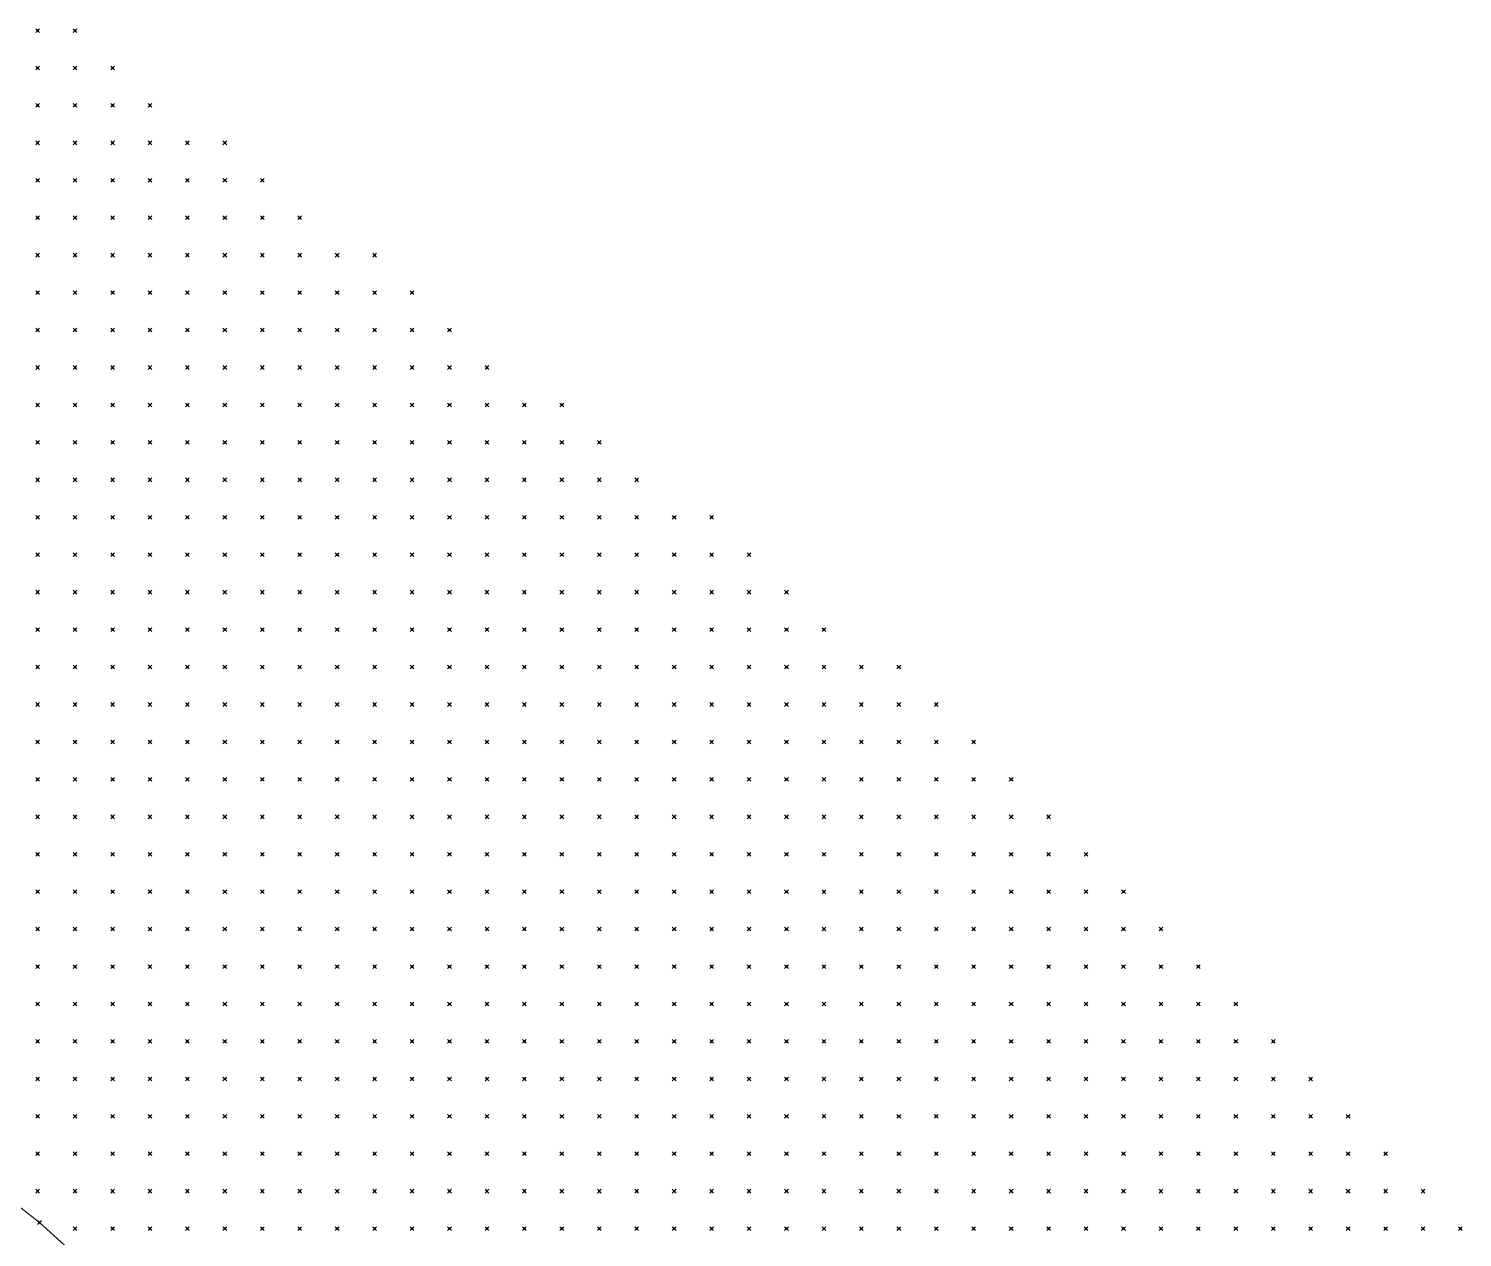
# Model space of a CAD drawing. Header units: metres. Extents: x 441556 to 446409, y 432338 to 461058.
# Drawn here: x 444064.8 to 444179.7, y 446802.6 to 446899.4 of the extents above; entities that cross this region are included whole.
import ezdxf

# ---------------------------------------------------------------- set-up
doc = ezdxf.new("R2010")
doc.units = ezdxf.units.M
doc.header["$MEASUREMENT"] = 0
doc.header["$PDMODE"] = 35
doc.header["$PDSIZE"] = 0.15
for name, color, linetype, lineweight in [('DTM-BRE-RevN_GRP_DRUM PAMANT', 2, 'Continuous', 0), ('DTM-NOK-RevN_LIDAR_co_lidar', 91, 'Continuous', 0), ('DTM-NOK-RevN_RTK', 32, 'Continuous', 0)]:
    doc.layers.add(name, color=color, linetype=linetype, lineweight=lineweight)

msp = doc.modelspace()

# ---------------------------------------------------------------- linework, layer by layer
at = {"layer": 'DTM-BRE-RevN_GRP_DRUM PAMANT'}
for p, q in [((444053.909, 446812.934, 360.001), (444065.696, 446803.777, 361.316)), ((444065.696, 446803.777, 361.316), (444076.777, 446793.792, 361.856))]:
    msp.add_line(p, q, dxfattribs=at)
at = {"layer": 'DTM-NOK-RevN_LIDAR_co_lidar'}
for p in [(444065.548, 446899.264, 419.215), (444068.547, 446899.264, 420.753), (444065.548, 446896.265, 416.919), (444068.547, 446896.265, 418.56), (444071.547, 446896.265, 420.352), (444065.548, 446893.266, 414.757), (444068.547, 446893.266, 416.641), (444071.547, 446893.266, 418.53), (444074.546, 446893.266, 420.441), (444065.548, 446890.266, 413.076), (444068.547, 446890.266, 414.827), (444071.547, 446890.266, 416.736), (444074.546, 446890.266, 418.766), (444077.545, 446890.266, 420.585), (444080.545, 446890.266, 422.454), (444065.548, 446887.267, 411.342), (444068.547, 446887.267, 413.353), (444071.547, 446887.267, 415.411), (444074.546, 446887.267, 417.307), (444077.545, 446887.267, 419.019), (444080.545, 446887.267, 420.762), (444083.544, 446887.267, 422.842), (444065.548, 446884.268, 409.982), (444068.547, 446884.268, 412.145), (444071.547, 446884.268, 414.171), (444074.546, 446884.268, 415.948), (444077.545, 446884.268, 417.776), (444080.545, 446884.268, 419.623), (444083.544, 446884.268, 421.583), (444086.543, 446884.268, 423.467), (444065.548, 446881.268, 408.433), (444068.547, 446881.268, 410.681), (444071.547, 446881.268, 412.829), (444074.546, 446881.268, 414.535), (444077.545, 446881.268, 415.894), (444080.545, 446881.268, 417.494), (444083.544, 446881.268, 419.682), (444086.543, 446881.268, 421.092), (444089.543, 446881.268, 422.182), (444092.542, 446881.268, 422.792), (444065.548, 446878.269, 407.283), (444068.547, 446878.269, 409.224), (444071.547, 446878.269, 410.781), (444074.546, 446878.269, 411.837), (444077.545, 446878.269, 412.853), (444080.545, 446878.269, 414.604), (444083.544, 446878.269, 416.626), (444086.543, 446878.269, 418.321), (444089.543, 446878.269, 419.069), (444092.542, 446878.269, 420.241), (444095.541, 446878.269, 423.158), (444065.548, 446875.27, 405.69), (444068.547, 446875.27, 406.771), (444071.547, 446875.27, 407.71), (444074.546, 446875.27, 408.786), (444077.545, 446875.27, 410.239), (444080.545, 446875.27, 411.886), (444083.544, 446875.27, 413.542), (444086.543, 446875.27, 414.957), (444089.543, 446875.27, 416.522), (444092.542, 446875.27, 418.596), (444095.541, 446875.27, 419.763), (444098.541, 446875.27, 419.933), (444065.548, 446872.27, 403.767), (444068.547, 446872.27, 404.298), (444071.547, 446872.27, 405.198), (444074.546, 446872.27, 406.431), (444077.545, 446872.27, 407.91), (444080.545, 446872.27, 409.458), (444083.544, 446872.27, 411.246), (444086.543, 446872.27, 412.891), (444089.543, 446872.27, 414.081), (444092.542, 446872.27, 415.434), (444095.541, 446872.27, 416.606), (444098.541, 446872.27, 417.233), (444101.54, 446872.27, 416.158), (444065.548, 446869.271, 401.151), (444068.547, 446869.271, 401.685), (444071.547, 446869.271, 402.844), (444074.546, 446869.271, 404.176), (444077.545, 446869.271, 405.841), (444080.545, 446869.271, 407.855), (444083.544, 446869.271, 409.851), (444086.543, 446869.271, 411.332), (444089.543, 446869.271, 412.342), (444092.542, 446869.271, 412.984), (444095.541, 446869.271, 413.956), (444098.541, 446869.271, 413.423), (444101.54, 446869.271, 413.357), (444104.54, 446869.271, 416.05), (444107.539, 446869.271, 419.51), (444065.548, 446866.272, 398.38), (444068.547, 446866.272, 399.483), (444071.547, 446866.272, 400.856), (444074.546, 446866.272, 402.278), (444077.545, 446866.272, 403.83), (444080.545, 446866.272, 405.486), (444083.544, 446866.272, 407.298), (444086.543, 446866.272, 409.368), (444089.543, 446866.272, 410.162), (444092.542, 446866.272, 410.262), (444095.541, 446866.272, 411.504), (444098.541, 446866.272, 409.833), (444101.54, 446866.272, 411.29), (444104.54, 446866.272, 414.6), (444107.539, 446866.272, 417.928), (444110.538, 446866.272, 420.7), (444065.548, 446863.272, 396.203), (444068.547, 446863.272, 397.638), (444071.547, 446863.272, 399.073), (444074.546, 446863.272, 400.442), (444077.545, 446863.272, 401.812), (444080.545, 446863.272, 403.196), (444083.544, 446863.272, 404.609), (444086.543, 446863.272, 406.474), (444089.543, 446863.272, 407.48), (444092.542, 446863.272, 407.6), (444095.541, 446863.272, 407.814), (444098.541, 446863.272, 407.034), (444101.54, 446863.272, 409.307), (444104.54, 446863.272, 412.496), (444107.539, 446863.272, 416.232), (444110.538, 446863.272, 418.918), (444113.538, 446863.272, 421.334), (444065.548, 446860.273, 394.303), (444068.547, 446860.273, 395.878), (444071.547, 446860.273, 397.267), (444074.546, 446860.273, 398.496), (444077.545, 446860.273, 399.77), (444080.545, 446860.273, 401.106), (444083.544, 446860.273, 402.044), (444086.543, 446860.273, 403.546), (444089.543, 446860.273, 404.92), (444092.542, 446860.273, 405.109), (444095.541, 446860.273, 404.746), (444098.541, 446860.273, 405.176), (444101.54, 446860.273, 407.323), (444104.54, 446860.273, 410.218), (444107.539, 446860.273, 413.689), (444110.538, 446860.273, 417.138), (444113.538, 446860.273, 419.58), (444116.537, 446860.273, 421.998), (444119.536, 446860.273, 424.41), (444065.548, 446857.273, 392.557), (444068.547, 446857.273, 394.168), (444071.547, 446857.273, 395.602), (444074.546, 446857.273, 396.629), (444077.545, 446857.273, 397.81), (444080.545, 446857.273, 399.135), (444083.544, 446857.273, 399.756), (444086.543, 446857.273, 400.896), (444089.543, 446857.273, 402.417), (444092.542, 446857.273, 402.806), (444095.541, 446857.273, 402.493), (444098.541, 446857.273, 403.335), (444101.54, 446857.273, 405.096), (444104.54, 446857.273, 408.021), (444107.539, 446857.273, 410.93), (444110.538, 446857.273, 414.553), (444113.538, 446857.273, 417.734), (444116.537, 446857.273, 420.231), (444119.536, 446857.273, 422.565), (444122.536, 446857.273, 424.969), (444065.548, 446854.274, 391.307), (444068.547, 446854.274, 392.807), (444071.547, 446854.274, 394.093), (444074.546, 446854.274, 394.976), (444077.545, 446854.274, 395.989), (444080.545, 446854.274, 397.157), (444083.544, 446854.274, 397.862), (444086.543, 446854.274, 398.847), (444089.543, 446854.274, 400.011), (444092.542, 446854.274, 400.441), (444095.541, 446854.274, 400.103), (444098.541, 446854.274, 401.729), (444101.54, 446854.274, 403.645), (444104.54, 446854.274, 406.439), (444107.539, 446854.274, 409.265), (444110.538, 446854.274, 412.196), (444113.538, 446854.274, 415.926), (444116.537, 446854.274, 418.572), (444119.536, 446854.274, 420.816), (444122.536, 446854.274, 423.138), (444125.535, 446854.274, 425.51), (444065.548, 446851.275, 390.558), (444068.547, 446851.275, 391.916), (444071.547, 446851.275, 392.767), (444074.546, 446851.275, 393.491), (444077.545, 446851.275, 394.263), (444080.545, 446851.275, 395.185), (444083.544, 446851.275, 396.018), (444086.543, 446851.275, 396.896), (444089.543, 446851.275, 397.434), (444092.542, 446851.275, 397.777), (444095.541, 446851.275, 398.032), (444098.541, 446851.275, 400.458), (444101.54, 446851.275, 402.742), (444104.54, 446851.275, 405.496), (444107.539, 446851.275, 408.303), (444110.538, 446851.275, 410.819), (444113.538, 446851.275, 414.212), (444116.537, 446851.275, 416.91), (444119.536, 446851.275, 419.136), (444122.536, 446851.275, 421.371), (444125.535, 446851.275, 423.667), (444128.534, 446851.275, 426.284), (444065.548, 446848.275, 389.468), (444068.547, 446848.275, 390.836), (444071.547, 446848.275, 391.527), (444074.546, 446848.275, 391.984), (444077.545, 446848.275, 392.575), (444080.545, 446848.275, 393.291), (444083.544, 446848.275, 394.054), (444086.543, 446848.275, 394.537), (444089.543, 446848.275, 394.567), (444092.542, 446848.275, 395.251), (444095.541, 446848.275, 396.49), (444098.541, 446848.275, 398.769), (444101.54, 446848.275, 401.373), (444104.54, 446848.275, 404.267), (444107.539, 446848.275, 407.115), (444110.538, 446848.275, 409.337), (444113.538, 446848.275, 412.514), (444116.537, 446848.275, 415.204), (444119.536, 446848.275, 417.409), (444122.536, 446848.275, 419.547), (444125.535, 446848.275, 421.876), (444128.534, 446848.275, 424.709), (444131.534, 446848.275, 427.477), (444134.533, 446848.275, 429.707), (444065.548, 446845.276, 387.953), (444068.547, 446845.276, 389.478), (444071.547, 446845.276, 390.303), (444074.546, 446845.276, 390.48), (444077.545, 446845.276, 390.849), (444080.545, 446845.276, 391.259), (444083.544, 446845.276, 391.9), (444086.543, 446845.276, 392.233), (444089.543, 446845.276, 392.047), (444092.542, 446845.276, 393.27), (444095.541, 446845.276, 395.227), (444098.541, 446845.276, 397.353), (444101.54, 446845.276, 399.862), (444104.54, 446845.276, 402.724), (444107.539, 446845.276, 405.909), (444110.538, 446845.276, 407.21), (444113.538, 446845.276, 410.175), (444116.537, 446845.276, 413.313), (444119.536, 446845.276, 415.611), (444122.536, 446845.276, 417.716), (444125.535, 446845.276, 420.192), (444128.534, 446845.276, 422.899), (444131.534, 446845.276, 425.58), (444134.533, 446845.276, 427.808), (444137.532, 446845.276, 429.768), (444065.548, 446842.277, 386.971), (444068.547, 446842.277, 388.571), (444071.547, 446842.277, 389.293), (444074.546, 446842.277, 389.158), (444077.545, 446842.277, 389.204), (444080.545, 446842.277, 389.205), (444083.544, 446842.277, 389.456), (444086.543, 446842.277, 389.864), (444089.543, 446842.277, 390.259), (444092.542, 446842.277, 391.92), (444095.541, 446842.277, 394.28), (444098.541, 446842.277, 396.767), (444101.54, 446842.277, 398.366), (444104.54, 446842.277, 401.047), (444107.539, 446842.277, 404.022), (444110.538, 446842.277, 404.645), (444113.538, 446842.277, 407.408), (444116.537, 446842.277, 411.131), (444119.536, 446842.277, 413.89), (444122.536, 446842.277, 416.173), (444125.535, 446842.277, 418.66), (444128.534, 446842.277, 421.144), (444131.534, 446842.277, 423.68), (444134.533, 446842.277, 425.985), (444137.532, 446842.277, 428.02), (444140.532, 446842.277, 430.326), (444065.548, 446839.277, 386.219), (444068.547, 446839.277, 387.728), (444071.547, 446839.277, 388.232), (444074.546, 446839.277, 387.879), (444077.545, 446839.277, 387.745), (444080.545, 446839.277, 387.333), (444083.544, 446839.277, 387.128), (444086.543, 446839.277, 387.717), (444089.543, 446839.277, 389.185), (444092.542, 446839.277, 391.031), (444095.541, 446839.277, 392.966), (444098.541, 446839.277, 395.579), (444101.54, 446839.277, 397.229), (444104.54, 446839.277, 398.912), (444107.539, 446839.277, 400.623), (444110.538, 446839.277, 402.244), (444113.538, 446839.277, 405.189), (444116.537, 446839.277, 408.715), (444119.536, 446839.277, 411.872), (444122.536, 446839.277, 414.328), (444125.535, 446839.277, 416.629), (444128.534, 446839.277, 419.096), (444131.534, 446839.277, 421.486), (444134.533, 446839.277, 424.093), (444137.532, 446839.277, 426.673), (444140.532, 446839.277, 429.043), (444143.531, 446839.277, 431.907), (444065.548, 446836.278, 385.596), (444068.547, 446836.278, 386.855), (444071.547, 446836.278, 387.108), (444074.546, 446836.278, 386.605), (444077.545, 446836.278, 385.857), (444080.545, 446836.278, 385.412), (444083.544, 446836.278, 385.339), (444086.543, 446836.278, 386.289), (444089.543, 446836.278, 388.066), (444092.542, 446836.278, 389.539), (444095.541, 446836.278, 391.382), (444098.541, 446836.278, 393.646), (444101.54, 446836.278, 395.657), (444104.54, 446836.278, 397.411), (444107.539, 446836.278, 398.796), (444110.538, 446836.278, 400.338), (444113.538, 446836.278, 402.616), (444116.537, 446836.278, 405.908), (444119.536, 446836.278, 408.623), (444122.536, 446836.278, 411.071), (444125.535, 446836.278, 413.396), (444128.534, 446836.278, 416.166), (444131.534, 446836.278, 418.524), (444134.533, 446836.278, 421.724), (444137.532, 446836.278, 425.365), (444140.532, 446836.278, 428.057), (444143.531, 446836.278, 431.038), (444146.53, 446836.278, 433.846), (444065.548, 446833.279, 384.179), (444068.547, 446833.279, 385.392), (444071.547, 446833.279, 385.532), (444074.546, 446833.279, 384.686), (444077.545, 446833.279, 383.564), (444080.545, 446833.279, 383.363), (444083.544, 446833.279, 383.723), (444086.543, 446833.279, 384.964), (444089.543, 446833.279, 386.507), (444092.542, 446833.279, 388.015), (444095.541, 446833.279, 389.992), (444098.541, 446833.279, 391.984), (444101.54, 446833.279, 393.809), (444104.54, 446833.279, 395.227), (444107.539, 446833.279, 397.223), (444110.538, 446833.279, 398.52), (444113.538, 446833.279, 399.992), (444116.537, 446833.279, 402.406), (444119.536, 446833.279, 404.724), (444122.536, 446833.279, 407.813), (444125.535, 446833.279, 410.823), (444128.534, 446833.279, 413.49), (444131.534, 446833.279, 415.898), (444134.533, 446833.279, 418.529), (444137.532, 446833.279, 422.651), (444140.532, 446833.279, 427.039), (444143.531, 446833.279, 429.872), (444146.53, 446833.279, 432.443), (444149.53, 446833.279, 434.423), (444065.548, 446830.279, 381.933), (444068.547, 446830.279, 383.079), (444071.547, 446830.279, 383.329), (444074.546, 446830.279, 382.63), (444077.545, 446830.279, 381.812), (444080.545, 446830.279, 381.556), (444083.544, 446830.279, 382.392), (444086.543, 446830.279, 383.763), (444089.543, 446830.279, 385.203), (444092.542, 446830.279, 386.833), (444095.541, 446830.279, 389.033), (444098.541, 446830.279, 390.755), (444101.54, 446830.279, 392.5), (444104.54, 446830.279, 393.8), (444107.539, 446830.279, 396.619), (444110.538, 446830.279, 397.44), (444113.538, 446830.279, 398.946), (444116.537, 446830.279, 401.625), (444119.536, 446830.279, 403.83), (444122.536, 446830.279, 406.117), (444125.535, 446830.279, 408.827), (444128.534, 446830.279, 411.621), (444131.534, 446830.279, 413.607), (444134.533, 446830.279, 416.169), (444137.532, 446830.279, 420.884), (444140.532, 446830.279, 425.549), (444143.531, 446830.279, 428.44), (444146.53, 446830.279, 430.891), (444149.53, 446830.279, 432.333), (444152.529, 446830.279, 433.644), (444065.548, 446827.28, 379.618), (444068.547, 446827.28, 380.505), (444071.547, 446827.28, 380.751), (444074.546, 446827.28, 380.354), (444077.545, 446827.28, 379.846), (444080.545, 446827.28, 380.147), (444083.544, 446827.28, 381.072), (444086.543, 446827.28, 382.545), (444089.543, 446827.28, 384.118), (444092.542, 446827.28, 385.535), (444095.541, 446827.28, 387.559), (444098.541, 446827.28, 389.399), (444101.54, 446827.28, 390.918), (444104.54, 446827.28, 393.933), (444107.539, 446827.28, 395.148), (444110.538, 446827.28, 396.43), (444113.538, 446827.28, 398.01), (444116.537, 446827.28, 400.352), (444119.536, 446827.28, 402.996), (444122.536, 446827.28, 405.176), (444125.535, 446827.28, 407.116), (444128.534, 446827.28, 409.202), (444131.534, 446827.28, 411.267), (444134.533, 446827.28, 414.378), (444137.532, 446827.28, 419.131), (444140.532, 446827.28, 423.471), (444143.531, 446827.28, 426.392), (444146.53, 446827.28, 428.917), (444149.53, 446827.28, 430.191), (444152.529, 446827.28, 431.142), (444155.528, 446827.28, 432.213), (444065.548, 446824.281, 377.284), (444068.547, 446824.281, 378.652), (444071.547, 446824.281, 378.731), (444074.546, 446824.281, 378.399), (444077.545, 446824.281, 378.252), (444080.545, 446824.281, 378.73), (444083.544, 446824.281, 379.593), (444086.543, 446824.281, 381.228), (444089.543, 446824.281, 382.872), (444092.542, 446824.281, 384.473), (444095.541, 446824.281, 386.247), (444098.541, 446824.281, 388.155), (444101.54, 446824.281, 390.269), (444104.54, 446824.281, 391.33), (444107.539, 446824.281, 393.621), (444110.538, 446824.281, 394.828), (444113.538, 446824.281, 396.786), (444116.537, 446824.281, 399.499), (444119.536, 446824.281, 402.243), (444122.536, 446824.281, 403.999), (444125.535, 446824.281, 405.692), (444128.534, 446824.281, 407.679), (444131.534, 446824.281, 409.538), (444134.533, 446824.281, 411.818), (444137.532, 446824.281, 416.089), (444140.532, 446824.281, 420.745), (444143.531, 446824.281, 423.727), (444146.53, 446824.281, 426.425), (444149.53, 446824.281, 427.633), (444152.529, 446824.281, 428.719), (444155.528, 446824.281, 429.783), (444158.528, 446824.281, 430.772), (444065.548, 446821.281, 375.821), (444068.547, 446821.281, 376.753), (444071.547, 446821.281, 376.947), (444074.546, 446821.281, 376.843), (444077.545, 446821.281, 376.815), (444080.545, 446821.281, 377.357), (444083.544, 446821.281, 378.53), (444086.543, 446821.281, 380.076), (444089.543, 446821.281, 381.765), (444092.542, 446821.281, 383.62), (444095.541, 446821.281, 385.49), (444098.541, 446821.281, 387.582), (444101.54, 446821.281, 389.735), (444104.54, 446821.281, 391.002), (444107.539, 446821.281, 392.088), (444110.538, 446821.281, 394.222), (444113.538, 446821.281, 396.41), (444116.537, 446821.281, 399.06), (444119.536, 446821.281, 401.351), (444122.536, 446821.281, 403.042), (444125.535, 446821.281, 404.702), (444128.534, 446821.281, 406.498), (444131.534, 446821.281, 408.251), (444134.533, 446821.281, 410.4), (444137.532, 446821.281, 414.311), (444140.532, 446821.281, 418.612), (444143.531, 446821.281, 421.224), (444146.53, 446821.281, 423.464), (444149.53, 446821.281, 424.887), (444152.529, 446821.281, 426.194), (444155.528, 446821.281, 427.25), (444158.528, 446821.281, 428.206), (444161.527, 446821.281, 429.181), (444065.548, 446818.282, 372.93), (444068.547, 446818.282, 374.423), (444071.547, 446818.282, 374.228), (444074.546, 446818.282, 373.904), (444077.545, 446818.282, 374.783), (444080.545, 446818.282, 376.495), (444083.544, 446818.282, 378.111), (444086.543, 446818.282, 379.628), (444089.543, 446818.282, 381.113), (444092.542, 446818.282, 383.067), (444095.541, 446818.282, 385.119), (444098.541, 446818.282, 387.639), (444101.54, 446818.282, 389.485), (444104.54, 446818.282, 390.523), (444107.539, 446818.282, 391.749), (444110.538, 446818.282, 393.751), (444113.538, 446818.282, 395.942), (444116.537, 446818.282, 398.427), (444119.536, 446818.282, 400.588), (444122.536, 446818.282, 401.861), (444125.535, 446818.282, 403.924), (444128.534, 446818.282, 405.762), (444131.534, 446818.282, 407.29), (444134.533, 446818.282, 409.372), (444137.532, 446818.282, 412.956), (444140.532, 446818.282, 416.717), (444143.531, 446818.282, 418.832), (444146.53, 446818.282, 420.914), (444149.53, 446818.282, 422.57), (444152.529, 446818.282, 423.823), (444155.528, 446818.282, 424.797), (444158.528, 446818.282, 425.587), (444161.527, 446818.282, 426.511), (444164.526, 446818.282, 428.034), (444065.548, 446815.283, 369.834), (444068.547, 446815.283, 371.225), (444071.547, 446815.283, 371.217), (444074.546, 446815.283, 371.933), (444077.545, 446815.283, 374.178), (444080.545, 446815.283, 376.152), (444083.544, 446815.283, 377.645), (444086.543, 446815.283, 379.416), (444089.543, 446815.283, 380.976), (444092.542, 446815.283, 382.787), (444095.541, 446815.283, 385.151), (444098.541, 446815.283, 387.22), (444101.54, 446815.283, 388.976), (444104.54, 446815.283, 390.372), (444107.539, 446815.283, 392.185), (444110.538, 446815.283, 393.609), (444113.538, 446815.283, 395.681), (444116.537, 446815.283, 397.761), (444119.536, 446815.283, 399.475), (444122.536, 446815.283, 401.122), (444125.535, 446815.283, 402.783), (444128.534, 446815.283, 404.423), (444131.534, 446815.283, 406.157), (444134.533, 446815.283, 408.466), (444137.532, 446815.283, 411.953), (444140.532, 446815.283, 415.272), (444143.531, 446815.283, 417.111), (444146.53, 446815.283, 418.807), (444149.53, 446815.283, 420.143), (444152.529, 446815.283, 420.924), (444155.528, 446815.283, 421.696), (444158.528, 446815.283, 422.874), (444161.527, 446815.283, 424.642), (444164.526, 446815.283, 427.077), (444167.526, 446815.283, 429.74), (444065.548, 446812.283, 366.53), (444068.547, 446812.283, 367.99), (444071.547, 446812.283, 368.625), (444074.546, 446812.283, 370.413), (444077.545, 446812.283, 373.556), (444080.545, 446812.283, 375.751), (444083.544, 446812.283, 377.525), (444086.543, 446812.283, 379.297), (444089.543, 446812.283, 380.919), (444092.542, 446812.283, 382.778), (444095.541, 446812.283, 385.34), (444098.541, 446812.283, 387.005), (444101.54, 446812.283, 388.378), (444104.54, 446812.283, 389.92), (444107.539, 446812.283, 392.191), (444110.538, 446812.283, 393.499), (444113.538, 446812.283, 395.28), (444116.537, 446812.283, 396.822), (444119.536, 446812.283, 398.365), (444122.536, 446812.283, 400.132), (444125.535, 446812.283, 401.695), (444128.534, 446812.283, 403.163), (444131.534, 446812.283, 404.966), (444134.533, 446812.283, 407.43), (444137.532, 446812.283, 410.573), (444140.532, 446812.283, 413.39), (444143.531, 446812.283, 415.17), (444146.53, 446812.283, 416.558), (444149.53, 446812.283, 417.461), (444152.529, 446812.283, 418.302), (444155.528, 446812.283, 419.937), (444158.528, 446812.283, 422.08), (444161.527, 446812.283, 424.299), (444164.526, 446812.283, 426.664), (444167.526, 446812.283, 429.36), (444170.525, 446812.283, 432.193), (444065.548, 446809.284, 363.932), (444068.547, 446809.284, 365.451), (444071.547, 446809.284, 366.706), (444074.546, 446809.284, 368.896), (444077.545, 446809.284, 372.016), (444080.545, 446809.284, 374.617), (444083.544, 446809.284, 376.75), (444086.543, 446809.284, 379.056), (444089.543, 446809.284, 381.021), (444092.542, 446809.284, 383.089), (444095.541, 446809.284, 385.082), (444098.541, 446809.284, 386.247), (444101.54, 446809.284, 387.504), (444104.54, 446809.284, 389.087), (444107.539, 446809.284, 390.892), (444110.538, 446809.284, 392.996), (444113.538, 446809.284, 394.574), (444116.537, 446809.284, 395.985), (444119.536, 446809.284, 397.19), (444122.536, 446809.284, 398.372), (444125.535, 446809.284, 400.015), (444128.534, 446809.284, 401.757), (444131.534, 446809.284, 403.858), (444134.533, 446809.284, 406.565), (444137.532, 446809.284, 409.183), (444140.532, 446809.284, 411.252), (444143.531, 446809.284, 412.947), (444146.53, 446809.284, 414.139), (444149.53, 446809.284, 415.093), (444152.529, 446809.284, 417.06), (444155.528, 446809.284, 419.461), (444158.528, 446809.284, 421.693), (444161.527, 446809.284, 423.9), (444164.526, 446809.284, 426.475), (444167.526, 446809.284, 428.885), (444170.525, 446809.284, 431.691), (444173.524, 446809.284, 435.031), (444065.548, 446806.285, 362.133), (444068.547, 446806.285, 363.441), (444071.547, 446806.285, 365.318), (444074.546, 446806.285, 367.816), (444077.545, 446806.285, 370.341), (444080.545, 446806.285, 372.827), (444083.544, 446806.285, 375.393), (444086.543, 446806.285, 377.751), (444089.543, 446806.285, 379.874), (444092.542, 446806.285, 382.338), (444095.541, 446806.285, 384.008), (444098.541, 446806.285, 385.567), (444101.54, 446806.285, 386.876), (444104.54, 446806.285, 388.338), (444107.539, 446806.285, 389.976), (444110.538, 446806.285, 391.543), (444113.538, 446806.285, 392.982), (444116.537, 446806.285, 394.198), (444119.536, 446806.285, 395.45), (444122.536, 446806.285, 396.737), (444125.535, 446806.285, 398.333), (444128.534, 446806.285, 400.529), (444131.534, 446806.285, 403.131), (444134.533, 446806.285, 405.533), (444137.532, 446806.285, 407.487), (444140.532, 446806.285, 409.241), (444143.531, 446806.285, 410.701), (444146.53, 446806.285, 411.851), (444149.53, 446806.285, 413.655), (444152.529, 446806.285, 416.199), (444155.528, 446806.285, 418.669), (444158.528, 446806.285, 421.096), (444161.527, 446806.285, 423.427), (444164.526, 446806.285, 425.986), (444167.526, 446806.285, 428.657), (444170.525, 446806.285, 431.62), (444173.524, 446806.285, 434.961), (444176.524, 446806.285, 438.5), (444068.547, 446803.285, 362.151), (444071.547, 446803.285, 363.672), (444074.546, 446803.285, 366.226), (444077.545, 446803.285, 369.03), (444080.545, 446803.285, 371.531), (444083.544, 446803.285, 374.042), (444086.543, 446803.285, 375.707), (444089.543, 446803.285, 377.886), (444092.542, 446803.285, 380.053), (444095.541, 446803.285, 382.566), (444098.541, 446803.285, 384.983), (444101.54, 446803.285, 386.394), (444104.54, 446803.285, 387.503), (444107.539, 446803.285, 388.727), (444110.538, 446803.285, 390.202), (444113.538, 446803.285, 391.031), (444116.537, 446803.285, 392.327), (444119.536, 446803.285, 393.703), (444122.536, 446803.285, 395.267), (444125.535, 446803.285, 397.32), (444128.534, 446803.285, 399.687), (444131.534, 446803.285, 401.964), (444134.533, 446803.285, 403.886), (444137.532, 446803.285, 405.565), (444140.532, 446803.285, 407.057), (444143.531, 446803.285, 408.336), (444146.53, 446803.285, 410.061), (444149.53, 446803.285, 412.693), (444152.529, 446803.285, 415.38), (444155.528, 446803.285, 418.077), (444158.528, 446803.285, 420.557), (444161.527, 446803.285, 422.977), (444164.526, 446803.285, 425.644), (444167.526, 446803.285, 428.516), (444170.525, 446803.285, 431.489), (444173.524, 446803.285, 435.265), (444176.524, 446803.285, 438.259), (444179.523, 446803.285, 440.849)]:
    msp.add_point(p, dxfattribs=at)
at = {"layer": 'DTM-NOK-RevN_RTK'}
msp.add_point((444065.696, 446803.777, 361.316), dxfattribs=at)

doc.saveas('drawing.dxf')
